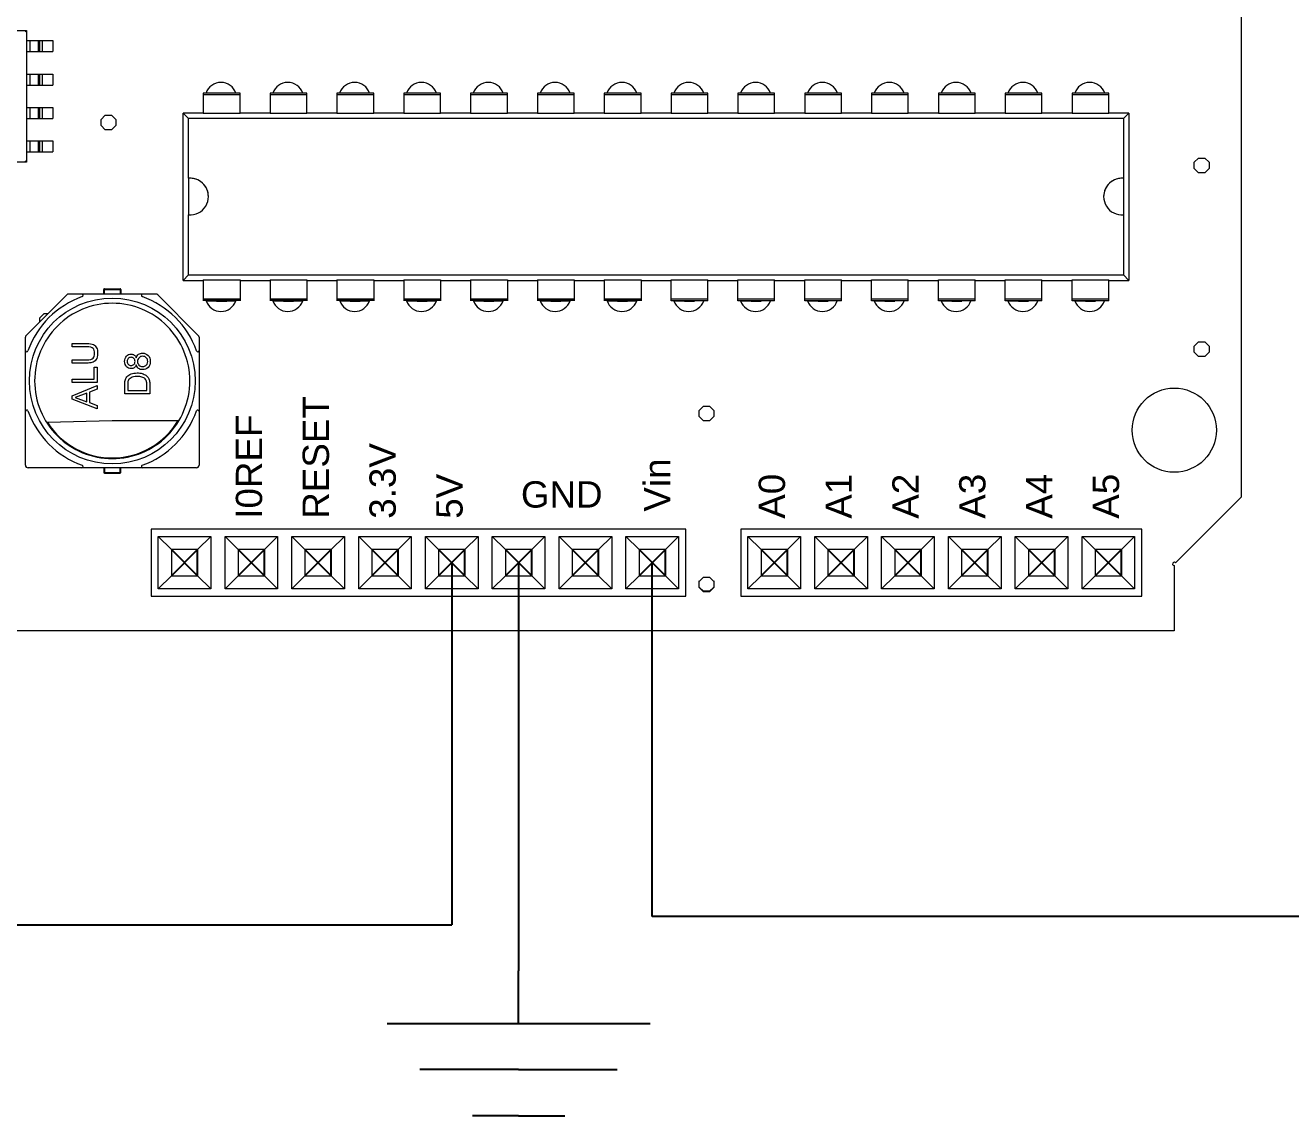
# Model space of a CAD drawing. Header units: millimetres. Extents: x -563 to 260, y 0 to 322.
# Drawn here: x 98.17 to 146.27, y 49.56 to 90.98 of the extents above; entities that cross this region are included whole.
import ezdxf

# ---------------------------------------------------------------- set-up
doc = ezdxf.new("R2010")
doc.units = ezdxf.units.MM
doc.header["$MEASUREMENT"] = 0
doc.linetypes.add('CONTINU', pattern=[0])
for name, color, linetype in [('1', 1, 'Continuous'), ('2', 2, 'CONTINU'), ('3', 3, 'CONTINU')]:
    doc.layers.add(name, color=color, linetype=linetype)
doc.styles.get("Standard").update_dxf_attribs({"font": 'arial.ttf'})

# ---------------------------------------------------------------- blocks, each defined once
blk = doc.blocks.new('GND')
for p, q in [((-336.836, 143.52), (-336.836, 145.52)), ((-341.836, 143.52), (-331.836, 143.52)), ((-336.836, 141.77), (-340.586, 141.77)), ((-336.836, 141.77), (-333.086, 141.77)), ((-336.836, 140.02), (-338.586, 140.02)), ((-336.836, 140.02), (-335.086, 140.02))]:
    blk.add_line(p, q)
blk = doc.blocks.new('Ground')
blk.add_blockref('GND', (336.836, -145.52))

msp = doc.modelspace()

# ---------------------------------------------------------------- linework, layer by layer
for p, q in [((114.381, 70.568), (114.381, 56.816)), ((116.921, 70.568), (116.921, 63.672)), ((122.001, 57.132), (122.001, 70.568)), ((116.921, 63.672), (116.921, 55.062)), ((36.113, 56.816), (114.381, 56.816)), ((158.033, 57.132), (122.001, 57.132))]:
    msp.add_line(p, q)
at = {"layer": '1', "color": 0, "linetype": 'Continuous', "lineweight": 15}
for p, q in [((94.211, 90.784), (98.211, 90.784)), ((98.165, 90.738), (98.211, 90.784)), ((98.211, 90.784), (98.211, 85.784)), ((98.211, 90.399), (99.216, 90.399)), ((98.211, 89.979), (99.216, 89.979)), ((98.352, 89.979), (98.352, 90.399)), ((98.67, 89.979), (98.67, 90.399)), ((98.72, 89.979), (98.72, 90.399)), ((98.814, 90.399), (98.814, 89.979)), ((99.216, 90.399), (99.216, 89.979)), ((98.211, 89.129), (99.216, 89.129)), ((98.352, 88.709), (98.352, 89.129)), ((98.67, 88.709), (98.67, 89.129)), ((98.72, 88.709), (98.72, 89.129)), ((98.814, 89.129), (98.814, 88.709)), ((99.216, 89.129), (99.216, 88.709)), ((98.211, 88.709), (99.216, 88.709)), ((104.935, 88.402), (104.935, 87.625)), ((106.332, 88.402), (104.935, 88.402)), ((106.332, 88.339), (104.935, 88.339)), ((106.332, 87.625), (106.332, 88.402)), ((107.475, 88.402), (107.475, 87.625)), ((108.872, 88.402), (107.475, 88.402)), ((108.872, 88.339), (107.475, 88.339)), ((108.872, 87.625), (108.872, 88.402)), ((110.015, 88.402), (110.015, 87.625)), ((111.412, 88.402), (110.015, 88.402)), ((111.412, 88.339), (110.015, 88.339)), ((111.412, 87.625), (111.412, 88.402)), ((112.555, 88.402), (112.555, 87.625)), ((113.952, 88.402), (112.555, 88.402)), ((113.952, 88.339), (112.555, 88.339)), ((113.952, 87.625), (113.952, 88.402)), ((115.095, 88.402), (115.095, 87.625)), ((116.492, 88.402), (115.095, 88.402)), ((116.492, 88.339), (115.095, 88.339)), ((116.492, 87.625), (116.492, 88.402)), ((117.635, 88.402), (117.635, 87.625)), ((119.032, 88.402), (117.635, 88.402)), ((119.032, 88.339), (117.635, 88.339)), ((119.032, 87.625), (119.032, 88.402)), ((120.175, 88.402), (120.175, 87.625)), ((121.572, 88.402), (120.175, 88.402)), ((121.572, 88.339), (120.175, 88.339)), ((121.572, 87.625), (121.572, 88.402)), ((122.715, 88.402), (122.715, 87.625)), ((124.112, 88.402), (122.715, 88.402)), ((124.112, 88.339), (122.715, 88.339)), ((124.112, 87.625), (124.112, 88.402)), ((125.255, 88.402), (125.255, 87.625)), ((126.652, 88.402), (125.255, 88.402)), ((126.652, 88.339), (125.255, 88.339)), ((126.652, 87.625), (126.652, 88.402)), ((127.795, 88.402), (127.795, 87.625)), ((129.192, 88.402), (127.795, 88.402)), ((129.192, 88.339), (127.795, 88.339)), ((129.192, 87.625), (129.192, 88.402)), ((130.335, 88.402), (130.335, 87.625)), ((131.732, 88.402), (130.335, 88.402)), ((131.732, 88.339), (130.335, 88.339)), ((131.732, 87.625), (131.732, 88.402)), ((132.875, 88.402), (132.875, 87.625)), ((134.272, 88.402), (132.875, 88.402)), ((134.272, 88.339), (132.875, 88.339)), ((134.272, 87.625), (134.272, 88.402)), ((135.415, 88.402), (135.415, 87.625)), ((136.812, 88.402), (135.415, 88.402)), ((136.812, 88.339), (135.415, 88.339)), ((136.812, 87.625), (136.812, 88.402)), ((137.955, 88.402), (137.955, 87.625)), ((139.352, 88.402), (137.955, 88.402)), ((139.352, 88.339), (137.955, 88.339)), ((139.352, 87.625), (139.352, 88.402)), ((98.211, 87.859), (99.216, 87.859)), ((98.352, 87.439), (98.352, 87.859)), ((98.67, 87.439), (98.67, 87.859)), ((98.72, 87.439), (98.72, 87.859)), ((98.814, 87.859), (98.814, 87.439)), ((99.216, 87.859), (99.216, 87.439)), ((101.048, 87.401), (101.211, 87.565)), ((101.211, 87.565), (101.443, 87.565)), ((101.443, 87.565), (101.606, 87.401)), ((104.173, 81.29), (104.173, 87.64)), ((104.173, 87.64), (104.375, 87.445)), ((104.935, 87.64), (104.173, 87.64)), ((106.332, 87.625), (104.935, 87.625)), ((107.475, 87.64), (106.332, 87.64)), ((108.872, 87.625), (107.475, 87.625)), ((110.015, 87.64), (108.872, 87.64)), ((111.412, 87.625), (110.015, 87.625)), ((112.555, 87.64), (111.412, 87.64)), ((113.952, 87.625), (112.555, 87.625)), ((115.095, 87.64), (113.952, 87.64)), ((116.492, 87.625), (115.095, 87.625)), ((117.635, 87.64), (116.492, 87.64)), ((119.032, 87.625), (117.635, 87.625)), ((120.175, 87.64), (119.032, 87.64)), ((121.572, 87.625), (120.175, 87.625)), ((122.715, 87.64), (121.572, 87.64)), ((124.112, 87.625), (122.715, 87.625)), ((125.255, 87.64), (124.112, 87.64)), ((126.652, 87.625), (125.255, 87.625)), ((127.795, 87.64), (126.652, 87.64)), ((129.192, 87.625), (127.795, 87.625)), ((130.335, 87.64), (129.192, 87.64)), ((131.732, 87.625), (130.335, 87.625)), ((132.875, 87.64), (131.732, 87.64)), ((134.272, 87.625), (132.875, 87.625)), ((135.415, 87.64), (134.272, 87.64)), ((136.812, 87.625), (135.415, 87.625)), ((137.955, 87.64), (136.812, 87.64)), ((139.352, 87.625), (137.955, 87.625)), ((140.114, 87.64), (139.352, 87.64)), ((139.911, 87.445), (140.114, 87.64)), ((140.114, 87.64), (140.114, 81.29)), ((98.211, 87.439), (99.216, 87.439)), ((101.048, 87.169), (101.048, 87.401)), ((101.211, 87.006), (101.048, 87.169)), ((101.606, 87.169), (101.443, 87.006)), ((101.606, 87.401), (101.606, 87.169)), ((104.375, 85.169), (104.375, 87.445)), ((139.911, 87.445), (104.375, 87.445)), ((139.911, 87.445), (139.911, 85.169)), ((98.211, 86.589), (99.216, 86.589)), ((98.352, 86.169), (98.352, 86.589)), ((98.67, 86.169), (98.67, 86.589)), ((98.72, 86.169), (98.72, 86.589)), ((98.814, 86.589), (98.814, 86.169)), ((99.216, 86.589), (99.216, 86.169)), ((101.443, 87.006), (101.211, 87.006)), ((98.211, 86.169), (99.216, 86.169)), ((98.211, 85.784), (94.211, 85.784)), ((98.211, 85.784), (98.165, 85.829)), ((142.602, 85.775), (142.766, 85.939)), ((142.602, 85.544), (142.602, 85.775)), ((142.766, 85.939), (142.997, 85.939)), ((142.997, 85.939), (143.161, 85.775)), ((143.161, 85.775), (143.161, 85.544)), ((104.369, 85.169), (104.375, 85.169)), ((104.369, 85.169), (104.369, 83.777)), ((139.911, 85.169), (139.918, 85.169)), ((139.918, 83.777), (139.918, 85.169)), ((142.766, 85.38), (142.602, 85.544)), ((142.997, 85.38), (142.766, 85.38)), ((143.161, 85.544), (142.997, 85.38)), ((104.375, 83.777), (104.369, 83.777)), ((104.375, 81.501), (104.375, 83.777)), ((139.911, 83.777), (139.911, 81.501)), ((139.918, 83.777), (139.911, 83.777)), ((104.375, 81.501), (104.173, 81.29)), ((104.173, 81.29), (104.935, 81.29)), ((104.375, 81.501), (139.911, 81.501)), ((104.935, 81.306), (106.332, 81.306)), ((104.935, 81.306), (104.935, 80.516)), ((106.332, 81.306), (106.332, 80.516)), ((106.332, 81.29), (107.475, 81.29)), ((107.475, 81.306), (108.872, 81.306)), ((107.475, 81.306), (107.475, 80.516)), ((108.872, 81.306), (108.872, 80.516)), ((108.872, 81.29), (110.015, 81.29)), ((110.015, 81.306), (111.412, 81.306)), ((110.015, 81.306), (110.015, 80.516)), ((111.412, 81.306), (111.412, 80.516)), ((111.412, 81.29), (112.555, 81.29)), ((112.555, 81.306), (113.952, 81.306)), ((112.555, 81.306), (112.555, 80.516)), ((113.952, 81.306), (113.952, 80.516)), ((113.952, 81.29), (115.095, 81.29)), ((115.095, 81.306), (116.492, 81.306)), ((115.095, 81.306), (115.095, 80.516)), ((116.492, 81.306), (116.492, 80.516)), ((116.492, 81.29), (117.635, 81.29)), ((117.635, 81.306), (119.032, 81.306)), ((117.635, 81.306), (117.635, 80.516)), ((119.032, 81.306), (119.032, 80.516)), ((119.032, 81.29), (120.175, 81.29)), ((120.175, 81.306), (121.572, 81.306)), ((120.175, 81.306), (120.175, 80.516)), ((121.572, 81.306), (121.572, 80.516)), ((121.572, 81.29), (122.715, 81.29)), ((122.715, 81.306), (124.112, 81.306)), ((122.715, 80.516), (122.715, 81.306)), ((124.112, 80.516), (124.112, 81.306)), ((124.112, 81.29), (125.255, 81.29)), ((125.255, 81.306), (126.652, 81.306)), ((125.255, 80.516), (125.255, 81.306)), ((126.652, 80.516), (126.652, 81.306)), ((126.652, 81.29), (127.795, 81.29)), ((127.795, 81.306), (129.192, 81.306)), ((127.795, 80.516), (127.795, 81.306)), ((129.192, 80.516), (129.192, 81.306)), ((129.192, 81.29), (130.335, 81.29)), ((130.335, 81.306), (131.732, 81.306)), ((130.335, 80.516), (130.335, 81.306)), ((131.732, 80.516), (131.732, 81.306)), ((131.732, 81.29), (132.875, 81.29)), ((132.875, 81.306), (134.272, 81.306)), ((132.875, 80.516), (132.875, 81.306)), ((134.272, 80.516), (134.272, 81.306)), ((134.272, 81.29), (135.415, 81.29)), ((135.415, 81.306), (136.812, 81.306)), ((135.415, 80.516), (135.415, 81.306)), ((136.812, 80.516), (136.812, 81.306)), ((136.812, 81.29), (137.955, 81.29)), ((137.955, 81.306), (139.352, 81.306)), ((137.955, 80.516), (137.955, 81.306)), ((139.352, 80.516), (139.352, 81.306)), ((139.352, 81.29), (140.114, 81.29)), ((140.114, 81.29), (139.911, 81.501)), ((101.15, 80.771), (101.15, 80.946)), ((101.15, 80.946), (101.8, 80.946)), ((101.175, 80.771), (101.175, 80.971)), ((101.175, 80.971), (101.775, 80.971)), ((101.775, 80.971), (101.775, 80.771)), ((101.8, 80.946), (101.8, 80.771)), ((98.205, 79.201), (99.746, 80.742)), ((103.134, 80.771), (99.817, 80.771)), ((103.205, 80.742), (104.746, 79.201)), ((104.935, 80.592), (106.332, 80.592)), ((106.332, 80.528), (104.935, 80.528)), ((105.04, 80.514), (105.443, 80.513)), ((105.443, 80.513), (105.443, 80.505)), ((105.443, 80.505), (105.824, 80.505)), ((105.824, 80.513), (106.174, 80.514)), ((105.824, 80.505), (105.824, 80.513)), ((107.475, 80.592), (108.872, 80.592)), ((108.872, 80.528), (107.475, 80.528)), ((107.58, 80.514), (107.983, 80.513)), ((107.983, 80.513), (107.983, 80.505)), ((107.983, 80.505), (108.364, 80.505)), ((108.364, 80.513), (108.714, 80.514)), ((108.364, 80.505), (108.364, 80.513)), ((110.015, 80.592), (111.412, 80.592)), ((111.412, 80.528), (110.015, 80.528)), ((110.12, 80.514), (110.523, 80.513)), ((110.523, 80.513), (110.523, 80.505)), ((110.523, 80.505), (110.904, 80.505)), ((110.904, 80.513), (111.254, 80.514)), ((110.904, 80.505), (110.904, 80.513)), ((112.555, 80.592), (113.952, 80.592)), ((113.952, 80.528), (112.555, 80.528)), ((112.66, 80.514), (113.063, 80.513)), ((113.063, 80.513), (113.063, 80.505)), ((113.063, 80.505), (113.444, 80.505)), ((113.444, 80.513), (113.794, 80.514)), ((113.444, 80.505), (113.444, 80.513)), ((115.095, 80.592), (116.492, 80.592)), ((116.492, 80.528), (115.095, 80.528)), ((115.2, 80.514), (115.603, 80.513)), ((115.603, 80.513), (115.603, 80.505)), ((115.603, 80.505), (115.984, 80.505)), ((115.984, 80.513), (116.334, 80.514)), ((115.984, 80.505), (115.984, 80.513)), ((117.635, 80.592), (119.032, 80.592)), ((119.032, 80.528), (117.635, 80.528)), ((117.74, 80.514), (118.143, 80.513)), ((118.143, 80.513), (118.143, 80.505)), ((118.143, 80.505), (118.524, 80.505)), ((118.524, 80.513), (118.874, 80.514)), ((118.524, 80.505), (118.524, 80.513)), ((120.175, 80.592), (121.572, 80.592)), ((121.572, 80.528), (120.175, 80.528)), ((120.28, 80.514), (120.683, 80.513)), ((120.683, 80.513), (120.683, 80.505)), ((120.683, 80.505), (121.064, 80.505)), ((121.064, 80.513), (121.414, 80.514)), ((121.064, 80.505), (121.064, 80.513)), ((122.715, 80.592), (124.112, 80.592)), ((122.715, 80.528), (124.112, 80.528)), ((122.82, 80.514), (123.223, 80.513)), ((123.223, 80.513), (123.223, 80.505)), ((123.223, 80.505), (123.604, 80.505)), ((123.954, 80.514), (123.604, 80.513)), ((123.604, 80.505), (123.604, 80.513)), ((125.255, 80.592), (126.652, 80.592)), ((125.255, 80.528), (126.652, 80.528)), ((125.36, 80.514), (125.763, 80.513)), ((125.763, 80.513), (125.763, 80.505)), ((125.763, 80.505), (126.144, 80.505)), ((126.494, 80.514), (126.144, 80.513)), ((126.144, 80.505), (126.144, 80.513)), ((127.795, 80.592), (129.192, 80.592)), ((127.795, 80.528), (129.192, 80.528)), ((127.9, 80.514), (128.303, 80.513)), ((128.303, 80.513), (128.303, 80.505)), ((128.303, 80.505), (128.684, 80.505)), ((129.034, 80.514), (128.684, 80.513)), ((128.684, 80.505), (128.684, 80.513)), ((130.335, 80.592), (131.732, 80.592)), ((130.335, 80.528), (131.732, 80.528)), ((130.44, 80.514), (130.843, 80.513)), ((130.843, 80.513), (130.843, 80.505)), ((130.843, 80.505), (131.224, 80.505)), ((131.574, 80.514), (131.224, 80.513)), ((131.224, 80.505), (131.224, 80.513)), ((132.875, 80.592), (134.272, 80.592)), ((132.875, 80.528), (134.272, 80.528)), ((132.98, 80.514), (133.383, 80.513)), ((133.383, 80.513), (133.383, 80.505)), ((133.383, 80.505), (133.764, 80.505)), ((134.114, 80.514), (133.764, 80.513)), ((133.764, 80.505), (133.764, 80.513)), ((135.415, 80.592), (136.812, 80.592)), ((135.415, 80.528), (136.812, 80.528)), ((135.52, 80.514), (135.923, 80.513)), ((135.923, 80.513), (135.923, 80.505)), ((135.923, 80.505), (136.304, 80.505)), ((136.654, 80.514), (136.304, 80.513)), ((136.304, 80.505), (136.304, 80.513)), ((137.955, 80.592), (139.352, 80.592)), ((137.955, 80.528), (139.352, 80.528)), ((138.06, 80.514), (138.463, 80.513)), ((138.463, 80.513), (138.463, 80.505)), ((138.463, 80.505), (138.844, 80.505)), ((139.194, 80.514), (138.844, 80.513)), ((138.844, 80.505), (138.844, 80.513)), ((98.728, 79.871), (98.892, 80.034)), ((98.728, 79.724), (98.728, 79.871)), ((98.892, 80.034), (99.038, 80.034)), ((98.175, 74.271), (98.175, 79.13)), ((99.949, 78.897), (100.501, 78.897)), ((99.949, 78.77), (99.949, 78.897)), ((104.775, 79.13), (104.775, 74.271)), ((142.602, 78.79), (142.766, 78.954)), ((142.766, 78.954), (142.997, 78.954)), ((142.997, 78.954), (143.161, 78.79)), ((100.499, 78.77), (99.949, 78.77)), ((142.602, 78.559), (142.602, 78.79)), ((142.766, 78.395), (142.602, 78.559)), ((143.161, 78.559), (142.997, 78.395)), ((143.161, 78.79), (143.161, 78.559)), ((99.949, 78.147), (99.949, 78.273)), ((99.949, 78.273), (100.499, 78.273)), ((100.501, 78.147), (99.949, 78.147)), ((100.79, 77.532), (100.79, 77.996)), ((100.79, 77.996), (100.903, 77.996)), ((100.903, 77.996), (100.903, 77.406)), ((142.997, 78.395), (142.766, 78.395)), ((99.949, 77.406), (99.949, 77.532)), ((99.949, 77.532), (100.79, 77.532)), ((100.903, 77.406), (99.949, 77.406)), ((99.949, 76.911), (100.903, 77.3)), ((100.513, 77.009), (100.07, 76.841)), ((100.513, 76.681), (100.513, 77.009)), ((100.903, 77.157), (100.613, 77.047)), ((100.613, 77.047), (100.613, 76.647)), ((100.903, 77.3), (100.903, 77.157)), ((101.949, 76.985), (101.949, 77.314)), ((102.903, 76.985), (101.949, 76.985)), ((102.062, 77.312), (102.062, 77.111)), ((102.062, 77.111), (102.791, 77.111)), ((102.791, 77.111), (102.791, 77.315)), ((102.903, 77.33), (102.903, 76.985)), ((99.949, 76.774), (99.949, 76.911)), ((100.903, 76.408), (99.949, 76.774)), ((100.07, 76.841), (100.513, 76.681)), ((100.613, 76.647), (100.903, 76.541)), ((100.903, 76.541), (100.903, 76.408)), ((123.781, 76.352), (123.944, 76.516)), ((123.944, 76.516), (124.176, 76.516)), ((124.176, 76.516), (124.339, 76.352)), ((123.781, 76.12), (123.781, 76.352)), ((123.944, 75.957), (123.781, 76.12)), ((124.339, 76.12), (124.176, 75.957)), ((124.339, 76.352), (124.339, 76.12)), ((99.009, 75.899), (101.475, 75.971)), ((101.475, 75.971), (103.986, 75.971)), ((124.176, 75.957), (123.944, 75.957)), ((104.675, 74.171), (98.275, 74.171)), ((101.15, 74.171), (101.15, 73.996)), ((101.175, 74.171), (101.175, 73.971)), ((101.775, 73.971), (101.775, 74.171)), ((101.8, 73.996), (101.8, 74.171)), ((101.15, 73.996), (101.8, 73.996)), ((101.175, 73.971), (101.775, 73.971)), ((102.951, 71.838), (102.951, 69.298)), ((118.191, 71.838), (102.951, 71.838)), ((123.271, 71.838), (108.031, 71.838)), ((123.271, 69.298), (123.271, 71.838)), ((140.605, 71.838), (125.365, 71.838)), ((125.365, 71.838), (125.365, 69.298)), ((140.605, 69.298), (140.605, 71.838)), ((103.221, 71.568), (105.221, 71.568)), ((103.221, 69.568), (103.221, 71.568)), ((103.721, 71.068), (103.221, 71.568)), ((105.221, 71.568), (104.721, 71.068)), ((105.221, 71.568), (105.221, 69.568)), ((106.261, 71.068), (105.761, 71.568)), ((105.761, 71.568), (107.761, 71.568)), ((105.761, 69.568), (105.761, 71.568)), ((107.761, 71.568), (107.261, 71.068)), ((107.761, 71.568), (107.761, 69.568)), ((108.301, 71.568), (110.301, 71.568)), ((108.301, 69.568), (108.301, 71.568)), ((108.801, 71.068), (108.301, 71.568)), ((110.301, 71.568), (109.801, 71.068)), ((110.301, 71.568), (110.301, 69.568)), ((111.341, 71.068), (110.841, 71.568)), ((110.841, 71.568), (112.841, 71.568)), ((110.841, 69.568), (110.841, 71.568)), ((112.841, 71.568), (112.341, 71.068)), ((112.841, 71.568), (112.841, 69.568)), ((113.381, 69.568), (113.381, 71.568)), ((113.881, 71.068), (113.381, 71.568)), ((113.381, 71.568), (115.381, 71.568)), ((115.381, 71.568), (114.881, 71.068)), ((115.381, 71.568), (115.381, 69.568)), ((115.921, 71.568), (117.921, 71.568)), ((115.921, 69.568), (115.921, 71.568)), ((116.421, 71.068), (115.921, 71.568)), ((117.921, 71.568), (117.421, 71.068)), ((117.921, 71.568), (117.921, 69.568)), ((118.461, 71.568), (120.461, 71.568)), ((118.461, 69.568), (118.461, 71.568)), ((118.961, 71.068), (118.461, 71.568)), ((120.461, 71.568), (119.961, 71.068)), ((120.461, 71.568), (120.461, 69.568)), ((121.001, 69.568), (121.001, 71.568)), ((121.501, 71.068), (121.001, 71.568)), ((121.001, 71.568), (123.001, 71.568)), ((123.001, 71.568), (122.501, 71.068)), ((123.001, 71.568), (123.001, 69.568)), ((125.635, 69.568), (125.635, 71.568)), ((126.135, 71.068), (125.635, 71.568)), ((125.635, 71.568), (127.635, 71.568)), ((127.635, 71.568), (127.135, 71.068)), ((127.635, 71.568), (127.635, 69.568)), ((128.675, 71.068), (128.175, 71.568)), ((128.175, 71.568), (130.175, 71.568)), ((128.175, 69.568), (128.175, 71.568)), ((130.175, 71.568), (129.675, 71.068)), ((130.175, 71.568), (130.175, 69.568)), ((131.215, 71.068), (130.715, 71.568)), ((130.715, 71.568), (132.715, 71.568)), ((130.715, 69.568), (130.715, 71.568)), ((132.715, 71.568), (132.215, 71.068)), ((132.715, 71.568), (132.715, 69.568)), ((133.755, 71.068), (133.255, 71.568)), ((133.255, 71.568), (135.255, 71.568)), ((133.255, 69.568), (133.255, 71.568)), ((135.255, 71.568), (134.755, 71.068)), ((135.255, 71.568), (135.255, 69.568)), ((135.795, 69.568), (135.795, 71.568)), ((136.295, 71.068), (135.795, 71.568)), ((135.795, 71.568), (137.795, 71.568)), ((137.795, 71.568), (137.295, 71.068)), ((137.795, 71.568), (137.795, 69.568)), ((138.335, 69.568), (138.335, 71.568)), ((138.835, 71.068), (138.335, 71.568)), ((138.335, 71.568), (140.335, 71.568)), ((140.335, 71.568), (139.835, 71.068)), ((140.335, 71.568), (140.335, 69.568)), ((104.721, 70.068), (104.721, 71.068)), ((107.261, 70.068), (107.261, 71.068)), ((109.801, 70.068), (109.801, 71.068)), ((112.341, 70.068), (112.341, 71.068)), ((114.881, 70.068), (114.881, 71.068)), ((117.421, 70.068), (117.421, 71.068)), ((119.961, 70.068), (119.961, 71.068)), ((122.501, 70.068), (122.501, 71.068)), ((127.135, 70.068), (127.135, 71.068)), ((129.675, 70.068), (129.675, 71.068)), ((132.215, 70.068), (132.215, 71.068)), ((134.755, 70.068), (134.755, 71.068)), ((137.295, 70.068), (137.295, 71.068)), ((139.835, 70.068), (139.835, 71.068)), ((103.721, 70.068), (103.221, 69.568)), ((105.221, 69.568), (104.721, 70.068)), ((106.261, 70.068), (105.761, 69.568)), ((107.761, 69.568), (107.261, 70.068)), ((108.801, 70.068), (108.301, 69.568)), ((110.301, 69.568), (109.801, 70.068)), ((111.341, 70.068), (110.841, 69.568)), ((112.841, 69.568), (112.341, 70.068)), ((113.881, 70.068), (113.381, 69.568)), ((115.381, 69.568), (114.881, 70.068)), ((116.421, 70.068), (115.921, 69.568)), ((117.921, 69.568), (117.421, 70.068)), ((118.961, 70.068), (118.461, 69.568)), ((120.461, 69.568), (119.961, 70.068)), ((121.501, 70.068), (121.001, 69.568)), ((123.001, 69.568), (122.501, 70.068)), ((123.781, 69.851), (123.944, 70.015)), ((123.781, 69.643), (123.781, 69.875)), ((123.781, 69.62), (123.781, 69.851)), ((123.944, 70.015), (124.176, 70.015)), ((124.176, 70.015), (124.339, 69.851)), ((124.339, 69.875), (124.339, 69.643)), ((124.339, 69.851), (124.339, 69.62)), ((126.135, 70.068), (125.635, 69.568)), ((127.635, 69.568), (127.135, 70.068)), ((128.675, 70.068), (128.175, 69.568)), ((130.175, 69.568), (129.675, 70.068)), ((131.215, 70.068), (130.715, 69.568)), ((132.715, 69.568), (132.215, 70.068)), ((133.755, 70.068), (133.255, 69.568)), ((135.255, 69.568), (134.755, 70.068)), ((136.295, 70.068), (135.795, 69.568)), ((137.795, 69.568), (137.295, 70.068)), ((138.835, 70.068), (138.335, 69.568)), ((140.335, 69.568), (139.835, 70.068)), ((102.951, 69.298), (118.191, 69.298)), ((105.221, 69.568), (103.221, 69.568)), ((107.761, 69.568), (105.761, 69.568)), ((108.031, 69.298), (123.271, 69.298)), ((110.301, 69.568), (108.301, 69.568)), ((112.841, 69.568), (110.841, 69.568)), ((115.381, 69.568), (113.381, 69.568)), ((117.921, 69.568), (115.921, 69.568)), ((120.461, 69.568), (118.461, 69.568)), ((123.001, 69.568), (121.001, 69.568)), ((123.944, 69.48), (123.781, 69.643)), ((123.944, 69.456), (123.781, 69.62)), ((124.176, 69.48), (123.944, 69.48)), ((124.176, 69.456), (123.944, 69.456)), ((124.339, 69.643), (124.176, 69.48)), ((124.339, 69.62), (124.176, 69.456)), ((125.365, 69.298), (140.605, 69.298)), ((127.635, 69.568), (125.635, 69.568)), ((130.175, 69.568), (128.175, 69.568)), ((132.715, 69.568), (130.715, 69.568)), ((135.255, 69.568), (133.255, 69.568)), ((137.795, 69.568), (135.795, 69.568)), ((140.335, 69.568), (138.335, 69.568))]:
    msp.add_line(p, q, dxfattribs=at)
for centre, radius in [((101.475, 77.471), 3.15), ((141.84, 75.601), 1.6)]:
    msp.add_circle(centre, radius, dxfattribs=at)
for centre, radius, start, end in [((105.607, 88.21), 0.6, 18.6374, 161.3626), ((108.147, 88.21), 0.6, 18.6374, 161.3626), ((110.687, 88.21), 0.6, 18.6374, 161.3626), ((113.227, 88.21), 0.6, 18.6374, 161.3626), ((115.767, 88.21), 0.6, 18.6374, 161.3626), ((118.307, 88.21), 0.6, 18.6374, 161.3626), ((120.847, 88.21), 0.6, 18.6374, 161.3626), ((123.387, 88.21), 0.6, 18.6374, 161.3626), ((125.927, 88.21), 0.6, 18.6374, 161.3626), ((128.467, 88.21), 0.6, 18.6374, 161.3626), ((131.007, 88.21), 0.6, 18.6374, 161.3626), ((133.547, 88.21), 0.6, 18.6374, 161.3626), ((136.087, 88.21), 0.6, 18.6374, 161.3626), ((138.627, 88.21), 0.6, 18.6374, 161.3626), ((104.432, 84.473), 0.698, 0.0004, 95.1772), ((104.432, 84.473), 0.698, 265.3862, 94.6138), ((139.855, 84.473), 0.698, 85.3862, 274.6138), ((139.855, 84.473), 0.698, 84.8227, 179.9996), ((101.175, 80.946), 0.025, 90, 180), ((101.775, 80.946), 0.025, 0, 90), ((101.475, 77.471), 3.4, 109.6049, 160.3951), ((99.817, 80.671), 0.1, 90, 135), ((100.318, 80.721), 0.05, 289.6049, 90), ((102.633, 80.721), 0.05, 90, 250.3951), ((101.475, 77.471), 3.4, 19.6049, 70.3951), ((103.134, 80.671), 0.1, 45, 90), ((105.607, 80.71), 0.6, 199.0873, 340.8925), ((108.147, 80.71), 0.6, 199.0873, 340.8925), ((110.687, 80.71), 0.6, 199.0873, 340.8925), ((113.227, 80.71), 0.6, 199.0873, 340.8925), ((115.767, 80.71), 0.6, 199.0873, 340.8925), ((118.307, 80.71), 0.6, 199.0873, 340.8925), ((120.847, 80.71), 0.6, 199.0873, 340.8925), ((123.387, 80.71), 0.6, 199.0873, 340.8925), ((125.927, 80.71), 0.6, 199.0873, 340.8925), ((128.467, 80.71), 0.6, 199.0873, 340.8925), ((131.007, 80.71), 0.6, 199.0873, 340.8925), ((133.547, 80.71), 0.6, 199.0873, 340.8925), ((136.087, 80.71), 0.6, 199.0873, 340.8925), ((138.627, 80.71), 0.6, 199.0873, 340.8925), ((98.275, 79.13), 0.1, 135, 180), ((104.675, 79.13), 0.1, 0, 45), ((98.225, 78.629), 0.05, 180, 340.3951), ((104.725, 78.629), 0.05, 199.6049, 360), ((98.225, 76.314), 0.05, 19.6049, 180), ((101.475, 77.471), 3.4, 199.6049, 250.3951), ((101.475, 77.471), 3.4, 289.6049, 340.3951), ((104.725, 76.314), 0.05, 0, 160.3951), ((101.475, 77.471), 2.925, 212.5084, 329.1481), ((98.275, 74.271), 0.1, 180, 270), ((100.318, 74.221), 0.05, 270, 70.3951), ((102.633, 74.221), 0.05, 109.6049, 270), ((104.675, 74.271), 0.1, 270, 0), ((101.175, 73.996), 0.025, 180, 270), ((101.775, 73.996), 0.025, 270, 0)]:
    msp.add_arc(centre, radius, start, end, dxfattribs=at)
msp.add_open_spline([(101.475, 80.421), (102.258, 80.421), (103.008, 80.11), (104.114, 79.004), (104.425, 78.254), (104.425, 76.689), (104.114, 75.938), (103.008, 74.832), (102.258, 74.521), (100.693, 74.521), (99.942, 74.832), (98.836, 75.938), (98.525, 76.689), (98.525, 78.254), (98.836, 79.004), (99.942, 80.11), (100.693, 80.421), (101.475, 80.421)], degree=3, knots=[0, 0, 0, 0, 0.125, 0.125, 0.25, 0.25, 0.375, 0.375, 0.5, 0.5, 0.625, 0.625, 0.75, 0.75, 0.875, 0.875, 1, 1, 1, 1], dxfattribs=at)
for points in [[(100.501, 78.897), (100.617, 78.897), (100.702, 78.883), (100.756, 78.855)], [(100.501, 78.897), (100.617, 78.897), (100.702, 78.883), (100.756, 78.855)], [(100.746, 78.707), (100.707, 78.749), (100.624, 78.77), (100.499, 78.77)], [(100.746, 78.707), (100.707, 78.749), (100.624, 78.77), (100.499, 78.77)], [(100.806, 78.521), (100.806, 78.603), (100.786, 78.665), (100.746, 78.707)], [(100.806, 78.521), (100.806, 78.603), (100.786, 78.665), (100.746, 78.707)], [(100.746, 78.337), (100.786, 78.379), (100.806, 78.44), (100.806, 78.521)], [(100.746, 78.337), (100.786, 78.379), (100.806, 78.44), (100.806, 78.521)], [(100.756, 78.855), (100.811, 78.828), (100.852, 78.786), (100.879, 78.731)], [(100.756, 78.855), (100.811, 78.828), (100.852, 78.786), (100.879, 78.731)], [(100.92, 78.521), (100.92, 78.411), (100.898, 78.328), (100.855, 78.273)], [(100.92, 78.521), (100.92, 78.411), (100.898, 78.328), (100.855, 78.273)], [(100.879, 78.731), (100.906, 78.675), (100.92, 78.605), (100.92, 78.521)], [(100.879, 78.731), (100.906, 78.675), (100.92, 78.605), (100.92, 78.521)], [(101.945, 78.212), (101.945, 78.295), (101.969, 78.362), (102.017, 78.413)], [(101.945, 78.212), (101.945, 78.295), (101.969, 78.362), (102.017, 78.413)], [(102.017, 78.413), (102.066, 78.464), (102.125, 78.489), (102.194, 78.489)], [(102.017, 78.413), (102.066, 78.464), (102.125, 78.489), (102.194, 78.489)], [(102.194, 78.489), (102.239, 78.489), (102.277, 78.478), (102.31, 78.454)], [(102.194, 78.489), (102.239, 78.489), (102.277, 78.478), (102.31, 78.454)], [(102.31, 78.454), (102.343, 78.431), (102.368, 78.396), (102.386, 78.349)], [(102.31, 78.454), (102.343, 78.431), (102.368, 78.396), (102.386, 78.349)], [(102.386, 78.349), (102.405, 78.407), (102.436, 78.452), (102.478, 78.482)], [(102.386, 78.349), (102.405, 78.407), (102.436, 78.452), (102.478, 78.482)], [(102.478, 78.482), (102.521, 78.513), (102.572, 78.528), (102.63, 78.528)], [(102.478, 78.482), (102.521, 78.513), (102.572, 78.528), (102.63, 78.528)], [(102.632, 78.408), (102.576, 78.408), (102.529, 78.389), (102.492, 78.352)], [(102.632, 78.408), (102.576, 78.408), (102.529, 78.389), (102.492, 78.352)], [(102.63, 78.528), (102.712, 78.528), (102.781, 78.499), (102.836, 78.442)], [(102.63, 78.528), (102.712, 78.528), (102.781, 78.499), (102.836, 78.442)], [(102.769, 78.353), (102.733, 78.39), (102.688, 78.408), (102.632, 78.408)], [(102.769, 78.353), (102.733, 78.39), (102.688, 78.408), (102.632, 78.408)], [(102.836, 78.442), (102.892, 78.384), (102.92, 78.308), (102.92, 78.214)], [(102.836, 78.442), (102.892, 78.384), (102.92, 78.308), (102.92, 78.214)], [(100.499, 78.273), (100.624, 78.273), (100.707, 78.294), (100.746, 78.337)], [(100.499, 78.273), (100.624, 78.273), (100.707, 78.294), (100.746, 78.337)], [(100.703, 78.169), (100.645, 78.155), (100.578, 78.147), (100.501, 78.147)], [(100.703, 78.169), (100.645, 78.155), (100.578, 78.147), (100.501, 78.147)], [(100.855, 78.273), (100.812, 78.218), (100.762, 78.184), (100.703, 78.169)], [(100.855, 78.273), (100.812, 78.218), (100.762, 78.184), (100.703, 78.169)], [(102.016, 78.012), (101.969, 78.062), (101.945, 78.129), (101.945, 78.212)], [(102.016, 78.012), (101.969, 78.062), (101.945, 78.129), (101.945, 78.212)], [(102.191, 77.937), (102.122, 77.937), (102.063, 77.962), (102.016, 78.012)], [(102.191, 77.937), (102.122, 77.937), (102.063, 77.962), (102.016, 78.012)], [(102.085, 78.324), (102.056, 78.294), (102.041, 78.257), (102.041, 78.213)], [(102.085, 78.324), (102.056, 78.294), (102.041, 78.257), (102.041, 78.213)], [(102.041, 78.213), (102.041, 78.168), (102.055, 78.131), (102.084, 78.102)], [(102.041, 78.213), (102.041, 78.168), (102.055, 78.131), (102.084, 78.102)], [(102.084, 78.102), (102.113, 78.072), (102.147, 78.058), (102.187, 78.058)], [(102.084, 78.102), (102.113, 78.072), (102.147, 78.058), (102.187, 78.058)], [(102.193, 78.369), (102.15, 78.369), (102.114, 78.354), (102.085, 78.324)], [(102.193, 78.369), (102.15, 78.369), (102.114, 78.354), (102.085, 78.324)], [(102.187, 78.058), (102.232, 78.058), (102.269, 78.072), (102.298, 78.101)], [(102.187, 78.058), (102.232, 78.058), (102.269, 78.072), (102.298, 78.101)], [(102.309, 77.973), (102.276, 77.949), (102.237, 77.937), (102.191, 77.937)], [(102.309, 77.973), (102.276, 77.949), (102.237, 77.937), (102.191, 77.937)], [(102.298, 78.325), (102.27, 78.354), (102.235, 78.369), (102.193, 78.369)], [(102.298, 78.325), (102.27, 78.354), (102.235, 78.369), (102.193, 78.369)], [(102.341, 78.214), (102.341, 78.26), (102.327, 78.297), (102.298, 78.325)], [(102.341, 78.214), (102.341, 78.26), (102.327, 78.297), (102.298, 78.325)], [(102.298, 78.101), (102.327, 78.13), (102.341, 78.168), (102.341, 78.214)], [(102.298, 78.101), (102.327, 78.13), (102.341, 78.168), (102.341, 78.214)], [(102.386, 78.081), (102.368, 78.032), (102.342, 77.996), (102.309, 77.973)], [(102.386, 78.081), (102.368, 78.032), (102.342, 77.996), (102.309, 77.973)], [(102.472, 77.946), (102.43, 77.978), (102.401, 78.023), (102.386, 78.081)], [(102.472, 77.946), (102.43, 77.978), (102.401, 78.023), (102.386, 78.081)], [(102.492, 78.352), (102.455, 78.315), (102.437, 78.268), (102.437, 78.211)], [(102.492, 78.352), (102.455, 78.315), (102.437, 78.268), (102.437, 78.211)], [(102.437, 78.211), (102.437, 78.156), (102.455, 78.11), (102.491, 78.074)], [(102.437, 78.211), (102.437, 78.156), (102.455, 78.11), (102.491, 78.074)], [(102.628, 77.899), (102.565, 77.899), (102.513, 77.915), (102.472, 77.946)], [(102.628, 77.899), (102.565, 77.899), (102.513, 77.915), (102.472, 77.946)], [(102.491, 78.074), (102.528, 78.038), (102.573, 78.019), (102.628, 78.019)], [(102.491, 78.074), (102.528, 78.038), (102.573, 78.019), (102.628, 78.019)], [(102.628, 78.019), (102.662, 78.019), (102.694, 78.027), (102.725, 78.043)], [(102.628, 78.019), (102.662, 78.019), (102.694, 78.027), (102.725, 78.043)], [(102.836, 77.986), (102.78, 77.928), (102.711, 77.899), (102.628, 77.899)], [(102.836, 77.986), (102.78, 77.928), (102.711, 77.899), (102.628, 77.899)], [(102.725, 78.043), (102.756, 78.059), (102.781, 78.083), (102.798, 78.114)], [(102.725, 78.043), (102.756, 78.059), (102.781, 78.083), (102.798, 78.114)], [(102.823, 78.215), (102.823, 78.271), (102.805, 78.317), (102.769, 78.353)], [(102.823, 78.215), (102.823, 78.271), (102.805, 78.317), (102.769, 78.353)], [(102.798, 78.114), (102.815, 78.145), (102.823, 78.179), (102.823, 78.215)], [(102.798, 78.114), (102.815, 78.145), (102.823, 78.179), (102.823, 78.215)], [(102.92, 78.214), (102.92, 78.119), (102.892, 78.043), (102.836, 77.986)], [(102.92, 78.214), (102.92, 78.119), (102.892, 78.043), (102.836, 77.986)], [(101.949, 77.314), (101.949, 77.388), (101.953, 77.445), (101.962, 77.484)], [(101.949, 77.314), (101.949, 77.388), (101.953, 77.445), (101.962, 77.484)], [(101.962, 77.484), (101.975, 77.538), (101.998, 77.585), (102.031, 77.624)], [(101.962, 77.484), (101.975, 77.538), (101.998, 77.585), (102.031, 77.624)], [(102.031, 77.624), (102.073, 77.674), (102.128, 77.712), (102.194, 77.737)], [(102.031, 77.624), (102.073, 77.674), (102.128, 77.712), (102.194, 77.737)], [(102.081, 77.476), (102.068, 77.442), (102.062, 77.387), (102.062, 77.312)], [(102.081, 77.476), (102.068, 77.442), (102.062, 77.387), (102.062, 77.312)], [(102.189, 77.595), (102.135, 77.562), (102.099, 77.522), (102.081, 77.476)], [(102.189, 77.595), (102.135, 77.562), (102.099, 77.522), (102.081, 77.476)], [(102.419, 77.644), (102.319, 77.644), (102.242, 77.628), (102.189, 77.595)], [(102.419, 77.644), (102.319, 77.644), (102.242, 77.628), (102.189, 77.595)], [(102.194, 77.737), (102.26, 77.762), (102.336, 77.774), (102.421, 77.774)], [(102.194, 77.737), (102.26, 77.762), (102.336, 77.774), (102.421, 77.774)], [(102.603, 77.619), (102.552, 77.636), (102.491, 77.644), (102.419, 77.644)], [(102.603, 77.619), (102.552, 77.636), (102.491, 77.644), (102.419, 77.644)], [(102.421, 77.774), (102.494, 77.774), (102.558, 77.766), (102.614, 77.749)], [(102.421, 77.774), (102.494, 77.774), (102.558, 77.766), (102.614, 77.749)], [(102.724, 77.549), (102.694, 77.579), (102.653, 77.602), (102.603, 77.619)], [(102.724, 77.549), (102.694, 77.579), (102.653, 77.602), (102.603, 77.619)], [(102.614, 77.749), (102.67, 77.732), (102.716, 77.71), (102.753, 77.684)], [(102.614, 77.749), (102.67, 77.732), (102.716, 77.71), (102.753, 77.684)], [(102.773, 77.463), (102.761, 77.499), (102.745, 77.528), (102.724, 77.549)], [(102.773, 77.463), (102.761, 77.499), (102.745, 77.528), (102.724, 77.549)], [(102.753, 77.684), (102.789, 77.657), (102.818, 77.628), (102.839, 77.597)], [(102.753, 77.684), (102.789, 77.657), (102.818, 77.628), (102.839, 77.597)], [(102.791, 77.315), (102.791, 77.378), (102.785, 77.427), (102.773, 77.463)], [(102.791, 77.315), (102.791, 77.378), (102.785, 77.427), (102.773, 77.463)], [(102.839, 77.597), (102.86, 77.565), (102.876, 77.527), (102.887, 77.483)], [(102.839, 77.597), (102.86, 77.565), (102.876, 77.527), (102.887, 77.483)], [(102.887, 77.483), (102.898, 77.438), (102.903, 77.387), (102.903, 77.33)], [(102.887, 77.483), (102.898, 77.438), (102.903, 77.387), (102.903, 77.33)]]:
    msp.add_open_spline(points, degree=3, dxfattribs=at)
at = {"layer": '2', "color": 0, "linetype": 'Continuous', "lineweight": 15}
for p, q in [((103.721, 71.068), (103.721, 70.068)), ((104.721, 71.068), (103.721, 71.068)), ((106.261, 71.068), (106.261, 70.068)), ((107.261, 71.068), (106.261, 71.068)), ((108.801, 71.068), (108.801, 70.068)), ((109.801, 71.068), (108.801, 71.068)), ((111.341, 71.068), (111.341, 70.068)), ((112.341, 71.068), (111.341, 71.068)), ((113.881, 71.068), (113.881, 70.068)), ((114.881, 71.068), (113.881, 71.068)), ((116.421, 71.068), (116.421, 70.068)), ((117.421, 71.068), (116.421, 71.068)), ((118.961, 71.068), (118.961, 70.068)), ((119.961, 71.068), (118.961, 71.068)), ((121.501, 71.068), (121.501, 70.068)), ((122.501, 71.068), (121.501, 71.068)), ((126.135, 71.068), (126.135, 70.068)), ((127.135, 71.068), (126.135, 71.068)), ((128.675, 71.068), (128.675, 70.068)), ((129.675, 71.068), (128.675, 71.068)), ((131.215, 71.068), (131.215, 70.068)), ((132.215, 71.068), (131.215, 71.068)), ((133.755, 71.068), (133.755, 70.068)), ((134.755, 71.068), (133.755, 71.068)), ((136.295, 71.068), (136.295, 70.068)), ((137.295, 71.068), (136.295, 71.068)), ((138.835, 71.068), (138.835, 70.068)), ((139.835, 71.068), (138.835, 71.068)), ((103.721, 70.068), (104.721, 70.068)), ((106.261, 70.068), (107.261, 70.068)), ((108.801, 70.068), (109.801, 70.068)), ((111.341, 70.068), (112.341, 70.068)), ((113.881, 70.068), (114.881, 70.068)), ((116.421, 70.068), (117.421, 70.068)), ((118.961, 70.068), (119.961, 70.068)), ((121.501, 70.068), (122.501, 70.068)), ((126.135, 70.068), (127.135, 70.068)), ((128.675, 70.068), (129.675, 70.068)), ((131.215, 70.068), (132.215, 70.068)), ((133.755, 70.068), (134.755, 70.068)), ((136.295, 70.068), (137.295, 70.068)), ((138.835, 70.068), (139.835, 70.068))]:
    msp.add_line(p, q, dxfattribs=at)
at = {"layer": '2', "color": 0}
for p, q in [((103.721, 71.068), (104.721, 70.068)), ((104.721, 71.068), (103.721, 70.068)), ((104.721, 70.068), (104.721, 71.068)), ((106.261, 71.068), (107.261, 70.068)), ((107.261, 71.068), (106.261, 70.068)), ((107.261, 70.068), (107.261, 71.068)), ((108.801, 71.068), (109.801, 70.068)), ((109.801, 71.068), (108.801, 70.068)), ((109.801, 70.068), (109.801, 71.068)), ((111.341, 71.068), (112.341, 70.068)), ((112.341, 71.068), (111.341, 70.068)), ((112.341, 70.068), (112.341, 71.068)), ((113.881, 71.068), (114.881, 70.068)), ((114.881, 71.068), (113.881, 70.068)), ((114.881, 70.068), (114.881, 71.068)), ((116.421, 71.068), (117.421, 70.068)), ((117.421, 71.068), (116.421, 70.068)), ((117.421, 70.068), (117.421, 71.068)), ((118.961, 71.068), (119.961, 70.068)), ((119.961, 71.068), (118.961, 70.068)), ((119.961, 70.068), (119.961, 71.068)), ((121.501, 71.068), (122.501, 70.068)), ((122.501, 71.068), (121.501, 70.068)), ((122.501, 70.068), (122.501, 71.068)), ((126.135, 71.068), (127.135, 70.068)), ((127.135, 71.068), (126.135, 70.068)), ((127.135, 70.068), (127.135, 71.068)), ((128.675, 71.068), (129.675, 70.068)), ((129.675, 71.068), (128.675, 70.068)), ((129.675, 70.068), (129.675, 71.068)), ((131.215, 71.068), (132.215, 70.068)), ((132.215, 71.068), (131.215, 70.068)), ((132.215, 70.068), (132.215, 71.068)), ((133.755, 71.068), (134.755, 70.068)), ((134.755, 71.068), (133.755, 70.068)), ((134.755, 70.068), (134.755, 71.068)), ((136.295, 71.068), (137.295, 70.068)), ((137.295, 71.068), (136.295, 70.068)), ((137.295, 70.068), (137.295, 71.068)), ((138.835, 71.068), (139.835, 70.068)), ((139.835, 71.068), (138.835, 70.068)), ((139.835, 70.068), (139.835, 71.068))]:
    msp.add_line(p, q, dxfattribs=at)
at = {"layer": '3', "color": 0, "linetype": 'Continuous', "lineweight": 15}
for p, q in [((144.38, 105.827), (144.38, 73.061)), ((144.38, 73.061), (141.885, 70.566)), ((141.84, 70.458), (141.84, 67.981)), ((141.84, 67.981), (75.8, 67.981))]:
    msp.add_line(p, q, dxfattribs=at)
msp.add_arc((141.84, 70.521), 0.0635, 45, 270, dxfattribs=at)

# ---------------------------------------------------------------- block references
msp.add_blockref('Ground', (116.921, 55.062))

# ---------------------------------------------------------------- texts
at = {"layer": '2', "color": 0}
for s, p in [('RESET', (109.711, 72.236)), ('I0REF', (107.171, 72.236)), ('3.3V', (112.251, 72.236)), ('Vin', (122.681, 72.506)), ('5V', (114.791, 72.236)), ('A0', (127.045, 72.236)), ('A1', (129.585, 72.236)), ('A2', (132.125, 72.236)), ('A3', (134.665, 72.236)), ('A4', (137.205, 72.236)), ('A5', (139.745, 72.236))]:
    msp.add_text(s, height=1, rotation=90, dxfattribs=at).set_placement(p)
msp.add_text('GND', height=1, dxfattribs=at).set_placement((117.008, 72.66))

doc.saveas('drawing.dxf')
